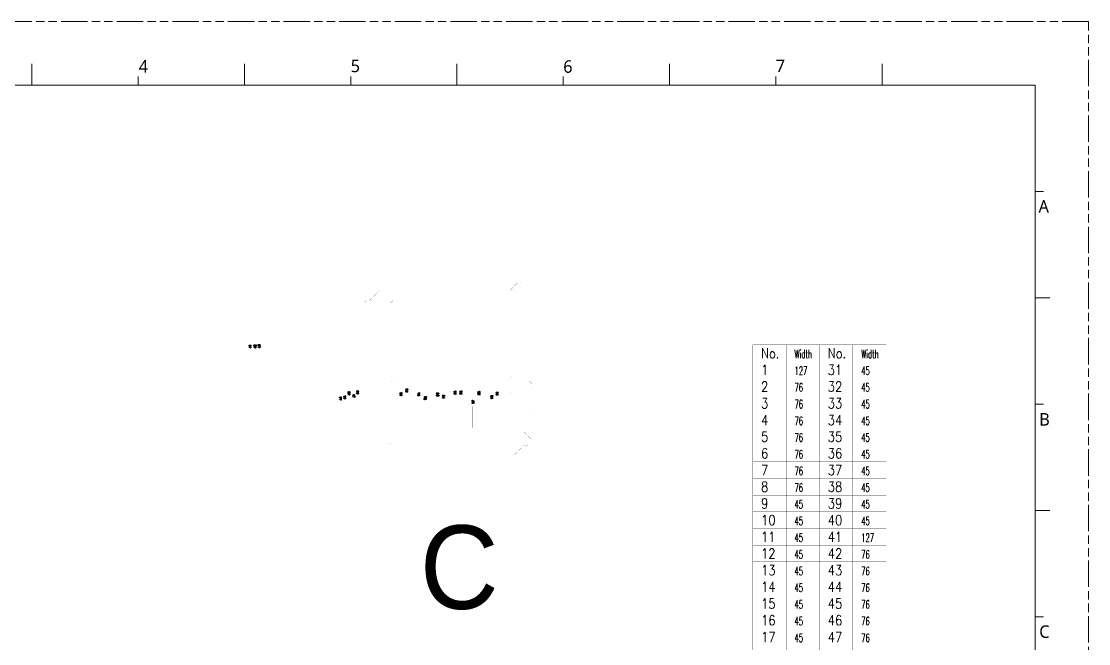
# Model space of a CAD drawing. Extents: x 726 to 3150, y -650 to 148.
# Drawn here: x 2766 to 3149.9, y -430.6 to -206.9 of the extents above; entities that cross this region are included whole.
import ezdxf

# ---------------------------------------------------------------- set-up
doc = ezdxf.new("R2010")
doc.units = 0
doc.linetypes.add('PHANTOM', pattern=[29.5, 9.5, -1.5, 3, -1.5, 3, -1.5, 9.5])
doc.layers.get('0').update_dxf_attribs({"lineweight": 5})
doc.layers.add('0PAPERF', color=2, linetype='PHANTOM', lineweight=5, plot=False)
for name, color, linetype in [('b_area', 3, 'Continuous'), ('biaozhu3', 11, 'Continuous'), ('c_area', 6, 'Continuous'), ('h_area', 1, 'Continuous'), ('鵬鼎', 5, 'Continuous')]:
    doc.layers.add(name, color=color, linetype=linetype)
doc.layers.add('DIM', color=3, linetype='Continuous', lineweight=5)
doc.layers.add('尺寸線', color=3, linetype='Continuous', lineweight=5)
doc.styles.get("Standard").update_dxf_attribs({"font": 'txt.shx'})

# ---------------------------------------------------------------- blocks, each defined once
blk = doc.blocks.new('PAD_R6')
at = {"layer": 'b_area', "const_width": 0.5}
blk.add_lwpolyline([(0.25, 0, 1), (-0.25, 0, 1)], format="xyb", close=True, dxfattribs=at)
blk = doc.blocks.new('PAD_R1')
at = {"layer": 'h_area', "const_width": 0.5}
blk.add_lwpolyline([(0.25, 0, 1), (-0.25, 0, 1)], format="xyb", close=True, dxfattribs=at)

msp = doc.modelspace()

# ---------------------------------------------------------------- linework, layer by layer
for p, q in [((2769.83, -229.87), (2769.83, -222.23)), ((2846.26, -229.87), (2846.26, -222.23)), ((2922.69, -229.87), (2922.69, -222.23)), ((2999.13, -229.87), (2999.13, -222.23)), ((3075.56, -229.87), (3075.56, -222.23)), ((3130.59, -229.87), (2540.53, -229.87)), ((2808.04, -229.87), (2808.04, -226.81)), ((2884.48, -229.87), (2884.48, -226.81)), ((2960.91, -229.87), (2960.91, -226.81)), ((3037.34, -229.87), (3037.34, -226.81)), ((3130.59, -638.02), (3130.59, -229.87)), ((3130.59, -268.09), (3133.65, -268.09)), ((3130.59, -306.3), (3135.94, -306.3)), ((3130.59, -344.52), (3133.65, -344.52)), ((3130.59, -382.74), (3135.94, -382.74)), ((3130.59, -420.95), (3133.65, -420.95))]:
    msp.add_line(p, q)
at = {"layer": '0PAPERF'}
for p, q in [((3149.86, -206.93), (2522.95, -206.93)), ((3149.86, -650.25), (3149.86, -206.93))]:
    msp.add_line(p, q, dxfattribs=at)
at = {"layer": 'biaozhu3', "const_width": 0.06}
for points in [[(3029.08, -323.24), (3029.08, -509.24)], [(3029.08, -323.24), (3077.08, -323.24)], [(3041.08, -323.24), (3041.08, -509.24)], [(3053.08, -323.24), (3053.08, -509.24)], [(3065.08, -323.24), (3065.08, -509.24)], [(3077.08, -323.24), (3077.08, -509.24)], [(3029.08, -329.24), (3077.08, -329.24)], [(3029.08, -335.24), (3077.08, -335.24)], [(3029.08, -341.24), (3077.08, -341.24)], [(3029.08, -347.24), (3077.08, -347.24)], [(3029.08, -353.24), (3077.08, -353.24)], [(3029.08, -359.24), (3077.08, -359.24)], [(3029.08, -365.24), (3077.08, -365.24)], [(3029.08, -371.24), (3077.08, -371.24)], [(3029.08, -377.24), (3077.08, -377.24)], [(3029.08, -383.24), (3077.08, -383.24)], [(3029.08, -389.24), (3077.08, -389.24)], [(3029.08, -395.24), (3077.08, -395.24)], [(3029.08, -401.24), (3077.08, -401.24)], [(3029.08, -407.24), (3077.08, -407.24)], [(3029.08, -413.24), (3077.08, -413.24)], [(3029.08, -419.24), (3077.08, -419.24)], [(3029.08, -425.24), (3077.08, -425.24)]]:
    msp.add_lwpolyline(points, dxfattribs=at)
at = {"layer": 'c_area'}
for p, q in [((2848.14, -324.07), (2848.37, -324.22)), ((2849.91, -324.08), (2850.15, -324.22)), ((2851.44, -324.02), (2851.68, -324.17)), ((2883.72, -340.98), (2883.96, -341.13)), ((2885.79, -341.29), (2885.55, -341.14)), ((2885.55, -341.14), (2885.55, -341.29)), ((2885.55, -341.29), (2885.79, -341.29)), ((2886.77, -340.66), (2887.01, -340.81)), ((2902.37, -341.26), (2902.61, -341.41)), ((2880.67, -342.1), (2880.91, -342.24)), ((2880.67, -342.8), (2880.91, -342.94)), ((2882.19, -342.48), (2882.43, -342.63)), ((2918.01, -342.27), (2917.78, -342.13)), ((2917.78, -342.13), (2917.78, -342.27)), ((2917.78, -342.27), (2918.01, -342.27))]:
    msp.add_line(p, q, dxfattribs=at)
at = {"layer": 'c_area', "const_width": 0.001}
for points in [[(2836.92, -377.56), (2836.92, -300.87), (2963.85, -300.87), (2963.85, -377.56)], [(2843.02, -377.56), (2843.02, -300.87), (2846.75, -300.87), (2846.75, -377.56)], [(2847.77, -377.56), (2847.77, -300.87), (2849.04, -300.87), (2849.04, -377.56)], [(2849.8, -377.56), (2849.8, -300.87), (2850.57, -300.87), (2850.57, -377.56)], [(2851.33, -377.56), (2851.33, -300.87), (2852.09, -300.87), (2852.09, -377.56)], [(2853.11, -377.56), (2853.11, -300.87), (2879.54, -300.87), (2879.54, -377.56)], [(2880.56, -377.56), (2880.56, -300.87), (2881.32, -300.87), (2881.32, -377.56)], [(2882.09, -377.56), (2882.09, -300.87), (2882.85, -300.87), (2882.85, -377.56)], [(2883.61, -377.56), (2883.61, -300.87), (2884.37, -300.87), (2884.37, -377.56)], [(2885.13, -377.56), (2885.13, -300.87), (2885.9, -300.87), (2885.9, -377.56)], [(2886.66, -377.56), (2886.66, -300.87), (2887.42, -300.87), (2887.42, -377.56)], [(2889.53, -302.59), (2890.59, -303.65), (2891.65, -302.59), (2890.59, -301.53)], [(2891.13, -304.19), (2892.19, -305.25), (2893.25, -304.19), (2892.19, -303.13)], [(2892.73, -302.59), (2893.79, -303.65), (2894.85, -302.59), (2893.79, -301.53)], [(2894.33, -304.19), (2895.39, -305.25), (2896.45, -304.19), (2895.39, -303.13)], [(2902.42, -377.56), (2902.42, -300.87), (2902.87, -300.87), (2902.87, -377.56)], [(2904.54, -377.56), (2904.54, -300.87), (2904.99, -300.87), (2904.99, -377.56)], [(2908.88, -377.56), (2908.88, -300.87), (2909.33, -300.87), (2909.33, -377.56)], [(2911.01, -377.56), (2911.01, -300.87), (2911.46, -300.87), (2911.46, -377.56)], [(2915.4, -377.56), (2915.4, -300.87), (2915.85, -300.87), (2915.85, -377.56)], [(2917.52, -377.56), (2917.52, -300.87), (2917.97, -300.87), (2917.97, -377.56)], [(2921.92, -377.56), (2921.92, -300.87), (2922.37, -300.87), (2922.37, -377.56)], [(2924.01, -377.56), (2924.01, -300.87), (2924.46, -300.87), (2924.46, -377.56)], [(2928.4, -377.56), (2928.41, -300.87), (2928.86, -300.87), (2928.85, -377.56)], [(2930.51, -377.56), (2930.51, -300.87), (2930.96, -300.87), (2930.96, -377.56)], [(2934.92, -377.56), (2934.92, -300.87), (2935.37, -300.87), (2935.37, -377.56)], [(2937.01, -377.56), (2937.01, -300.87), (2937.46, -300.87), (2937.46, -377.56)], [(2939.56, -304.67), (2940.14, -305.25), (2941.2, -304.19), (2940.14, -303.13), (2939.56, -303.72)], [(2943.88, -302.59), (2944.94, -303.65), (2946, -302.59), (2944.94, -301.53)], [(2945.48, -304.19), (2946.54, -305.25), (2947.6, -304.19), (2946.54, -303.13)], [(2947.08, -302.59), (2948.14, -303.65), (2949.2, -302.59), (2948.14, -301.53)], [(2948.67, -304.19), (2949.73, -305.25), (2950.32, -304.67), (2950.32, -303.71), (2949.73, -303.13)], [(2952.61, -377.56), (2952.61, -300.87), (2963.85, -300.87), (2963.85, -377.56)], [(2889.53, -305.79), (2890.59, -306.85), (2891.65, -305.79), (2890.59, -304.73)], [(2891.13, -307.39), (2891.93, -308.18), (2892.45, -308.18), (2893.25, -307.39), (2892.19, -306.33)], [(2892.73, -305.79), (2893.79, -306.85), (2894.85, -305.79), (2893.79, -304.73)], [(2894.33, -307.39), (2895.12, -308.18), (2895.65, -308.18), (2896.45, -307.39), (2895.39, -306.33)], [(2895.93, -305.79), (2896.98, -306.85), (2898.04, -305.79), (2896.99, -304.73)], [(2897.52, -307.39), (2898.32, -308.18), (2898.85, -308.18), (2899.64, -307.39), (2898.58, -306.33)], [(2899.12, -305.79), (2900.18, -306.85), (2900.33, -306.71), (2900.33, -304.87), (2900.18, -304.73)], [(2939.56, -307.86), (2940.14, -308.45), (2941.2, -307.39), (2940.14, -306.33), (2939.56, -306.91)], [(2945.48, -307.39), (2946.54, -308.45), (2947.6, -307.39), (2946.54, -306.33)], [(2947.08, -305.79), (2948.14, -306.85), (2949.2, -305.79), (2948.14, -304.73)], [(2948.68, -307.39), (2949.73, -308.45), (2950.32, -307.86), (2950.32, -306.91), (2949.73, -306.33)], [(2940.68, -308.99), (2941.74, -310.05), (2942.8, -308.99), (2941.74, -307.93)], [(2943.88, -308.99), (2944.94, -310.05), (2946, -308.99), (2944.94, -307.93)], [(2947.08, -308.99), (2948.14, -310.05), (2949.2, -308.99), (2948.14, -307.93)], [(2889.53, -334.56), (2890.59, -335.62), (2891.65, -334.56), (2890.59, -333.5)], [(2891.13, -332.96), (2892.19, -334.02), (2893.25, -332.96), (2892.37, -332.08), (2892.01, -332.08)], [(2892.73, -334.56), (2893.79, -335.62), (2894.85, -334.56), (2893.79, -333.5)], [(2894.33, -332.96), (2895.39, -334.02), (2896.45, -332.96), (2895.57, -332.08), (2895.21, -332.08)], [(2943.88, -334.56), (2944.94, -335.62), (2946, -334.56), (2944.94, -333.5)], [(2947.08, -334.56), (2948.14, -335.62), (2949.19, -334.56), (2948.14, -333.5)], [(2948.85, -333.14), (2949.73, -334.02), (2950.32, -333.44), (2950.32, -333.14)], [(2889.53, -337.76), (2890.59, -338.82), (2891.65, -337.76), (2890.59, -336.7)], [(2891.13, -336.16), (2892.19, -337.22), (2893.25, -336.16), (2892.19, -335.1)], [(2892.73, -337.76), (2893.79, -338.82), (2894.85, -337.76), (2893.79, -336.7)], [(2894.33, -336.16), (2895.39, -337.22), (2896.45, -336.16), (2895.39, -335.1)], [(2895.93, -337.76), (2896.99, -338.82), (2898.04, -337.76), (2896.98, -336.7)], [(2899.12, -337.76), (2900.18, -338.82), (2900.33, -338.67), (2900.33, -336.84), (2900.18, -336.7)], [(2943.88, -337.76), (2944.94, -338.82), (2946, -337.76), (2944.94, -336.7)], [(2945.48, -336.16), (2946.54, -337.22), (2947.6, -336.16), (2946.54, -335.1)], [(2947.08, -337.76), (2948.14, -338.82), (2949.2, -337.76), (2948.14, -336.7)], [(2948.67, -336.16), (2949.73, -337.22), (2950.32, -336.64), (2950.32, -335.68), (2949.73, -335.1)], [(2889.53, -340.95), (2890.59, -342.01), (2891.65, -340.96), (2890.59, -339.9)], [(2891.13, -339.36), (2892.19, -340.42), (2893.25, -339.36), (2892.19, -338.3)], [(2891.13, -342.55), (2892.19, -343.61), (2893.25, -342.56), (2892.19, -341.49)], [(2892.73, -340.96), (2893.79, -342.02), (2894.85, -340.96), (2893.79, -339.9)], [(2894.33, -339.36), (2895.39, -340.42), (2896.45, -339.36), (2895.39, -338.3)], [(2894.33, -342.56), (2895.39, -343.61), (2896.45, -342.55), (2895.39, -341.49)], [(2939.56, -339.83), (2940.14, -340.42), (2941.2, -339.36), (2940.14, -338.3), (2939.56, -338.88)], [(2939.56, -343.03), (2940.14, -343.61), (2941.2, -342.55), (2940.14, -341.49), (2939.56, -342.08)], [(2940.68, -340.96), (2941.74, -342.01), (2942.8, -340.95), (2941.74, -339.9)], [(2942.28, -339.36), (2943.34, -340.42), (2944.4, -339.36), (2943.34, -338.3)], [(2942.28, -342.55), (2943.34, -343.61), (2944.4, -342.55), (2943.34, -341.49)], [(2943.88, -340.95), (2944.94, -342.01), (2946, -340.96), (2944.94, -339.9)], [(2945.48, -339.36), (2946.54, -340.42), (2947.6, -339.36), (2946.54, -338.3)], [(2945.48, -342.55), (2946.54, -343.61), (2947.6, -342.56), (2946.54, -341.49)], [(2947.08, -340.96), (2948.14, -342.02), (2949.2, -340.96), (2948.14, -339.9)], [(2948.67, -339.36), (2949.73, -340.42), (2950.32, -339.83), (2950.32, -338.88), (2949.73, -338.3)], [(2948.67, -342.56), (2949.73, -343.61), (2950.32, -343.03), (2950.32, -342.08), (2949.73, -341.49)], [(2889.53, -344.15), (2890.59, -345.21), (2891.65, -344.15), (2890.59, -343.09)], [(2891.13, -345.75), (2892.19, -346.81), (2893.25, -345.75), (2892.19, -344.69)], [(2892.73, -344.15), (2893.79, -345.21), (2894.85, -344.15), (2893.79, -343.09)], [(2894.33, -345.75), (2895.39, -346.81), (2896.45, -345.75), (2895.39, -344.69)], [(2895.92, -344.15), (2896.98, -345.21), (2898.04, -344.15), (2896.98, -343.09)], [(2897.52, -345.75), (2898.58, -346.81), (2899.64, -345.75), (2898.58, -344.69)], [(2899.12, -344.15), (2900.18, -345.21), (2900.33, -345.07), (2900.33, -343.24), (2900.18, -343.09)], [(2943.88, -344.15), (2944.94, -345.21), (2946, -344.15), (2944.94, -343.09)], [(2945.48, -345.75), (2946.54, -346.81), (2947.6, -345.75), (2946.54, -344.69)], [(2947.08, -344.15), (2948.14, -345.21), (2949.19, -344.15), (2948.14, -343.09)], [(2948.67, -345.75), (2949.73, -346.81), (2950.32, -346.23), (2950.32, -345.28), (2949.73, -344.69)], [(2889.53, -347.35), (2890.59, -348.41), (2891.65, -347.35), (2890.59, -346.29)], [(2891.13, -348.95), (2892.19, -350.01), (2893.25, -348.95), (2892.19, -347.89)], [(2892.73, -347.35), (2893.79, -348.41), (2894.85, -347.35), (2893.79, -346.29)], [(2894.33, -348.95), (2895.39, -350.01), (2896.45, -348.95), (2895.39, -347.89)], [(2895.93, -347.35), (2896.99, -348.41), (2898.04, -347.35), (2896.98, -346.29)], [(2899.12, -347.35), (2900.18, -348.41), (2900.33, -348.26), (2900.33, -346.43), (2900.18, -346.29)], [(2939.56, -349.42), (2940.14, -350.01), (2941.2, -348.95), (2940.14, -347.89), (2939.56, -348.47)], [(2942.28, -348.95), (2943.34, -350.01), (2944.4, -348.95), (2943.34, -347.89)], [(2943.88, -347.35), (2944.94, -348.41), (2946, -347.35), (2944.94, -346.29)], [(2945.48, -348.95), (2946.54, -350.01), (2947.6, -348.95), (2946.54, -347.89)], [(2947.08, -347.35), (2948.14, -348.41), (2949.2, -347.35), (2948.14, -346.29)], [(2948.67, -348.95), (2949.73, -350.01), (2950.32, -349.43), (2950.32, -348.47), (2949.73, -347.89)], [(2889.53, -350.55), (2890.59, -351.61), (2891.65, -350.55), (2890.59, -349.49)], [(2889.53, -353.74), (2890.59, -354.8), (2891.65, -353.74), (2890.59, -352.68)], [(2891.13, -352.14), (2892.19, -353.2), (2893.25, -352.15), (2892.19, -351.09)], [(2892.73, -350.55), (2893.79, -351.61), (2894.85, -350.55), (2893.79, -349.49)], [(2892.73, -353.74), (2893.79, -354.8), (2894.85, -353.74), (2893.79, -352.68)], [(2894.33, -352.15), (2895.39, -353.2), (2896.45, -352.14), (2895.39, -351.09)], [(2895.92, -353.74), (2896.98, -354.8), (2898.04, -353.74), (2896.98, -352.68)], [(2899.12, -353.74), (2900.18, -354.8), (2900.33, -354.66), (2900.33, -352.83), (2900.18, -352.68)], [(2939.56, -352.62), (2940.14, -353.2), (2941.2, -352.14), (2940.14, -351.09), (2939.56, -351.67)], [(2940.68, -350.55), (2941.74, -351.61), (2942.8, -350.55), (2941.74, -349.49)], [(2940.68, -353.74), (2941.74, -354.8), (2942.8, -353.74), (2941.74, -352.68)], [(2942.28, -352.14), (2943.34, -353.2), (2944.4, -352.14), (2943.34, -351.08)], [(2943.88, -350.55), (2944.94, -351.61), (2946, -350.55), (2944.94, -349.49)], [(2943.88, -353.74), (2944.94, -354.8), (2946, -353.74), (2944.94, -352.68)], [(2945.48, -352.14), (2946.54, -353.2), (2947.6, -352.14), (2946.54, -351.08)], [(2947.08, -350.55), (2948.14, -351.61), (2949.2, -350.55), (2948.14, -349.49)], [(2947.08, -353.74), (2948.14, -354.8), (2949.2, -353.74), (2948.14, -352.68)], [(2948.68, -352.14), (2949.73, -353.2), (2950.32, -352.62), (2950.32, -351.67), (2949.73, -351.09)], [(2889.53, -356.94), (2890.59, -358), (2891.65, -356.94), (2890.59, -355.88)], [(2891.13, -355.34), (2892.19, -356.4), (2893.25, -355.34), (2892.19, -354.28)], [(2892.73, -356.94), (2893.79, -358), (2894.85, -356.94), (2893.79, -355.88)], [(2894.33, -355.34), (2895.39, -356.4), (2896.45, -355.34), (2895.39, -354.28)], [(2939.56, -355.82), (2940.14, -356.4), (2941.2, -355.34), (2940.14, -354.28), (2939.56, -354.87)], [(2942.28, -355.34), (2943.34, -356.4), (2944.4, -355.34), (2943.34, -354.28)], [(2943.88, -356.94), (2944.94, -358), (2946, -356.94), (2944.94, -355.88)], [(2945.48, -355.34), (2946.54, -356.4), (2947.6, -355.34), (2946.54, -354.28)], [(2947.08, -356.94), (2948.14, -358), (2949.2, -356.94), (2948.14, -355.88)], [(2948.67, -355.34), (2949.73, -356.4), (2950.32, -355.82), (2950.32, -354.86), (2949.73, -354.28)], [(2889.53, -360.14), (2890.59, -361.2), (2891.65, -360.14), (2890.59, -359.08)], [(2891.13, -358.54), (2892.19, -359.6), (2893.25, -358.54), (2892.19, -357.48)], [(2892.73, -360.14), (2893.79, -361.2), (2894.85, -360.14), (2893.79, -359.08)], [(2894.33, -358.54), (2895.39, -359.6), (2896.45, -358.54), (2895.39, -357.48)], [(2895.93, -360.14), (2896.98, -361.2), (2898.04, -360.14), (2896.99, -359.08)], [(2899.12, -360.14), (2900.18, -361.2), (2900.33, -361.05), (2900.33, -359.22), (2900.18, -359.08)], [(2939.56, -362.21), (2940.14, -362.79), (2941.2, -361.74), (2940.14, -360.68), (2939.56, -361.26)], [(2942.28, -361.74), (2943.34, -362.8), (2944.4, -361.74), (2943.34, -360.68)], [(2943.88, -360.14), (2944.94, -361.2), (2946, -360.14), (2944.94, -359.08)], [(2945.48, -358.54), (2946.54, -359.6), (2947.6, -358.54), (2946.54, -357.48)], [(2945.48, -361.74), (2946.54, -362.8), (2947.6, -361.74), (2946.54, -360.68)], [(2947.08, -360.14), (2948.14, -361.2), (2949.2, -360.14), (2948.14, -359.08)], [(2948.67, -358.54), (2949.73, -359.6), (2950.32, -359.02), (2950.32, -358.06), (2949.73, -357.48)], [(2948.68, -361.74), (2949.73, -362.79), (2950.32, -362.21), (2950.32, -361.26), (2949.73, -360.68)]]:
    msp.add_lwpolyline(points, close=True, dxfattribs=at)
for points in [[(2888.44, -377.56), (2888.44, -300.87), (2889.45, -300.87), (2889.45, -301.59)], [(2899.52, -300.87), (2901.34, -300.87), (2901.34, -377.56), (2888.44, -377.56)], [(2889.45, -301.59), (2890.05, -300.99), (2889.93, -300.87)], [(2889.93, -300.87), (2891.26, -300.87)], [(2891.26, -300.87), (2891.13, -300.99), (2892.19, -302.05), (2893.25, -300.99), (2893.12, -300.87)], [(2893.12, -300.87), (2894.45, -300.87)], [(2894.45, -300.87), (2894.33, -300.99), (2895.39, -302.05), (2896.45, -300.99), (2896.32, -300.87)], [(2896.32, -300.87), (2897.65, -300.87)], [(2948.8, -300.87), (2948.67, -300.99), (2949.73, -302.05), (2950.32, -301.47), (2950.32, -300.87), (2951.33, -300.87), (2951.33, -377.56), (2938.54, -377.56)], [(2939.97, -300.87), (2943.51, -300.87)], [(2944.27, -300.87), (2945.6, -300.87)], [(2945.6, -300.87), (2945.48, -300.99), (2946.54, -302.05), (2947.6, -300.99), (2947.47, -300.87)], [(2947.47, -300.87), (2948.8, -300.87)], [(2889.45, -303.59), (2889.45, -304.79)], [(2889.45, -304.79), (2890.05, -304.19), (2889.45, -303.59)], [(2889.45, -306.79), (2889.45, -307.99)], [(2889.45, -307.99), (2890.05, -307.39), (2889.45, -306.79)], [(2940.67, -310.05), (2940.14, -309.52), (2939.61, -310.05)], [(2939.61, -310.05), (2940.67, -310.05)], [(2943.87, -310.05), (2943.34, -309.53), (2942.81, -310.05)], [(2942.81, -310.05), (2943.87, -310.05)], [(2947.07, -310.05), (2946.54, -309.53), (2946.01, -310.05)], [(2946.01, -310.05), (2947.07, -310.05)], [(2950.26, -310.05), (2949.73, -309.52), (2949.21, -310.05)], [(2949.21, -310.05), (2950.26, -310.05)], [(2889.45, -333.56), (2890.05, -332.96), (2889.45, -332.36)], [(2889.45, -332.36), (2889.45, -333.56)], [(2939.56, -333.44), (2940.14, -334.02), (2941.02, -333.14)], [(2941.02, -333.14), (2939.56, -333.14), (2939.56, -333.44)], [(2942.46, -333.14), (2943.34, -334.02), (2944.22, -333.14)], [(2944.22, -333.14), (2942.46, -333.14)], [(2945.66, -333.14), (2946.54, -334.02), (2947.42, -333.14)], [(2947.42, -333.14), (2945.66, -333.14)], [(2889.45, -335.56), (2889.45, -336.76)], [(2889.45, -336.76), (2890.05, -336.16), (2889.45, -335.56)], [(2889.45, -338.76), (2889.45, -339.95)], [(2889.45, -339.95), (2890.05, -339.36), (2889.45, -338.76)], [(2889.45, -341.96), (2889.45, -343.15)], [(2889.45, -343.15), (2890.05, -342.55), (2889.45, -341.96)], [(2889.45, -345.15), (2889.45, -346.35)], [(2889.45, -346.35), (2890.05, -345.75), (2889.45, -345.15)], [(2889.45, -348.35), (2889.45, -349.54)], [(2889.45, -349.54), (2890.05, -348.95), (2889.45, -348.35)], [(2889.45, -351.55), (2889.45, -352.74)], [(2889.45, -352.74), (2890.05, -352.14), (2889.45, -351.55)], [(2889.45, -354.74), (2889.45, -355.94)], [(2889.45, -355.94), (2890.05, -355.34), (2889.45, -354.74)], [(2889.45, -357.94), (2889.45, -359.14)], [(2889.45, -359.14), (2890.05, -358.54), (2889.45, -357.94)], [(2892.73, -361.21), (2892.19, -360.68), (2891.65, -361.21)], [(2895.92, -361.21), (2895.39, -360.68), (2894.85, -361.21)], [(2899.12, -361.21), (2898.58, -360.68), (2898.05, -361.21)], [(2891.65, -361.21), (2892.73, -361.21)], [(2894.85, -361.21), (2895.92, -361.21)], [(2898.05, -361.21), (2899.12, -361.21)], [(2942.33, -362.86), (2941.74, -362.27), (2941.15, -362.86)], [(2941.15, -362.86), (2942.33, -362.86)], [(2945.53, -362.86), (2944.94, -362.27), (2944.35, -362.86)], [(2944.35, -362.86), (2945.53, -362.86)], [(2948.73, -362.86), (2948.14, -362.27), (2947.55, -362.86)], [(2947.55, -362.86), (2948.73, -362.86)]]:
    msp.add_lwpolyline(points, dxfattribs=at)
for points in [[(2895.93, -302.59), (2896.99, -303.65), (2897.01, -303.62, -0.145704), (2896.72, -302.65, -0.158057), (2897.06, -301.61), (2896.99, -301.53)], [(2900.01, -301.71, -0.140958), (2900.28, -302.65, -0.128484), (2900.05, -303.52), (2900.18, -303.65), (2900.33, -303.51), (2900.33, -301.68), (2900.18, -301.53)], [(2940.68, -302.59), (2941.74, -303.65), (2942.8, -302.59), (2942.71, -302.5, -0.145711), (2941.74, -302.79, -0.145176), (2940.77, -302.5)], [(2942.28, -304.19), (2942.35, -304.26, -0.141216), (2943.3, -303.99, -0.149654), (2944.3, -304.29), (2944.4, -304.19), (2943.34, -303.13)], [(2897.52, -304.19), (2898.58, -305.25), (2899.64, -304.19), (2899.54, -304.09, -0.158056), (2898.5, -304.43, -0.140958), (2897.56, -304.16)], [(2940.68, -305.79), (2941.74, -306.85), (2941.83, -306.76, -0.149653), (2941.52, -305.77, -0.145445), (2941.81, -304.8), (2941.74, -304.73)], [(2944.8, -306.71), (2944.94, -306.85), (2946, -305.79), (2944.94, -304.73), (2944.82, -304.85, -0.136989), (2945.08, -305.77, -0.141221)], [(2942.28, -307.39), (2943.34, -308.45), (2944.4, -307.39), (2944.27, -307.26, -0.145443), (2943.3, -307.55, -0.13699), (2942.38, -307.29)], [(2895.92, -334.56), (2896.98, -335.62), (2897.04, -335.57, -0.148865), (2896.74, -334.57, -0.151499), (2897.05, -333.57), (2896.98, -333.5)], [(2897.52, -332.96), (2897.61, -333.05, -0.135132), (2898.52, -332.8, -0.148866), (2899.51, -333.1), (2899.64, -332.96), (2898.76, -332.08), (2898.4, -332.08)], [(2900.03, -333.65, -0.137781), (2900.29, -334.57, -0.135131), (2900.04, -335.48), (2900.18, -335.62), (2900.33, -335.48), (2900.33, -333.65), (2900.18, -333.5)], [(2940.68, -334.56), (2940.78, -334.66, -0.144125), (2941.74, -334.38, -0.143863), (2942.7, -334.66), (2942.8, -334.56), (2941.74, -333.5)], [(2897.52, -336.16), (2898.58, -337.22), (2899.64, -336.16), (2899.52, -336.04, -0.151497), (2898.52, -336.35, -0.137782), (2897.59, -336.09)], [(2939.56, -336.63), (2940.14, -337.22), (2940.25, -337.12, -0.143861), (2939.96, -336.15, -0.142541), (2940.24, -335.2), (2940.14, -335.1), (2939.56, -335.68)], [(2940.68, -337.76), (2941.74, -338.82), (2942.8, -337.76), (2942.7, -337.65, -0.142544), (2941.74, -337.93, -0.142804), (2940.79, -337.65)], [(2943.24, -337.12), (2943.34, -337.22), (2944.4, -336.16), (2943.34, -335.1), (2943.24, -335.2, -0.142803), (2943.52, -336.15, -0.144121)], [(2895.93, -340.96), (2896.98, -342.01), (2897.03, -341.97, -0.149653), (2896.72, -340.98, -0.154381), (2897.04, -339.96), (2896.99, -339.9)], [(2897.52, -339.36), (2897.61, -339.44, -0.132214), (2898.5, -339.2, -0.149654), (2899.49, -339.5), (2899.64, -339.36), (2898.58, -338.3)], [(2900.02, -340.06, -0.136986), (2900.28, -340.98, -0.132212), (2900.04, -341.87), (2900.18, -342.01), (2900.33, -341.87), (2900.33, -340.04), (2900.18, -339.9)], [(2897.52, -342.55), (2898.58, -343.61), (2899.64, -342.55), (2899.52, -342.43, -0.154383), (2898.5, -342.76, -0.13699), (2897.58, -342.5)], [(2939.56, -346.23), (2940.14, -346.81), (2940.21, -346.74, -0.134868), (2939.96, -345.83, -0.152288), (2940.28, -344.82), (2940.14, -344.69), (2939.56, -345.28)], [(2940.68, -344.15), (2940.83, -344.3, -0.134332), (2941.74, -344.06, -0.134864), (2942.65, -344.31), (2942.8, -344.15), (2941.74, -343.09)], [(2943.21, -344.83, -0.151755), (2943.52, -345.83, -0.134333), (2943.27, -346.74), (2943.34, -346.81), (2944.4, -345.75), (2943.34, -344.69)], [(2897.52, -348.95), (2897.58, -349.01, -0.140696), (2898.53, -348.74, -0.152285), (2899.54, -349.05), (2899.64, -348.95), (2898.58, -347.89)], [(2940.68, -347.35), (2941.74, -348.41), (2942.8, -347.35), (2942.75, -347.3, -0.152287), (2941.74, -347.61, -0.151757), (2940.73, -347.3)], [(2895.93, -350.55), (2896.98, -351.61), (2897.06, -351.53, -0.152284), (2896.75, -350.52, -0.145965), (2897.04, -349.54), (2896.99, -349.49)], [(2897.52, -352.14), (2898.58, -353.2), (2899.64, -352.14), (2899.5, -352, -0.14597), (2898.53, -352.29, -0.134336), (2897.62, -352.05)], [(2900.03, -351.46), (2900.18, -351.61), (2900.33, -351.46), (2900.33, -349.63), (2900.18, -349.49), (2900.06, -349.61, -0.134336), (2900.31, -350.52, -0.140692)], [(2895.93, -356.94), (2896.99, -358), (2897.03, -357.95, -0.150966), (2896.72, -356.95, -0.153071), (2897.04, -355.94), (2896.98, -355.88)], [(2897.52, -355.34), (2897.6, -355.42, -0.133539), (2898.5, -355.17, -0.150968), (2899.5, -355.48), (2899.64, -355.34), (2898.58, -354.28)], [(2900.02, -356.04, -0.135664), (2900.28, -356.95, -0.133537), (2900.03, -357.85), (2900.18, -358), (2900.33, -357.86), (2900.33, -356.02), (2900.18, -355.88)], [(2940.68, -356.94), (2940.81, -357.07, -0.14597), (2941.78, -356.78, -0.137517), (2942.71, -357.04), (2942.8, -356.94), (2941.74, -355.88)], [(2897.52, -358.54), (2898.58, -359.6), (2899.64, -358.54), (2899.51, -358.41, -0.153072), (2898.5, -358.73, -0.135664), (2897.59, -358.48)], [(2939.56, -359.01), (2940.14, -359.6), (2940.26, -359.48, -0.137518), (2940.01, -358.55, -0.140692), (2940.28, -357.61), (2940.14, -357.48), (2939.56, -358.06)], [(2940.68, -360.14), (2941.74, -361.2), (2942.8, -360.14), (2942.73, -360.06, -0.140692), (2941.78, -360.33, -0.149129), (2940.79, -360.03)], [(2943.26, -357.56, -0.149129), (2943.56, -358.55, -0.145969), (2943.27, -359.53), (2943.34, -359.6), (2944.4, -358.54), (2943.34, -357.48)]]:
    msp.add_lwpolyline(points, format="xyb", close=True, dxfattribs=at)
for points in [[(2897.65, -300.87), (2897.52, -300.99), (2897.63, -301.1, -0.279416), (2899.47, -301.16), (2899.64, -300.99), (2899.52, -300.87)], [(2938.54, -377.56), (2938.54, -300.87), (2939.56, -300.87), (2939.56, -301.47), (2940.14, -302.05), (2940.24, -301.96, -0.162312), (2939.97, -300.87)], [(2943.51, -300.87, -0.161768), (2943.25, -301.96), (2943.34, -302.05), (2944.4, -300.99), (2944.27, -300.87)]]:
    msp.add_lwpolyline(points, format="xyb", dxfattribs=at)
at = {"layer": 'c_area'}
for points in [[(2847.93, -323.42, -0.700289), (2847.96, -323.33), (2848.66, -323.33, -1), (2848.66, -323.43), (2848.09, -323.43)], [(2848.13, -323.5, -1.522153), (2848.02, -323.5), (2847.93, -323.42)], [(2848.09, -323.43, -0.067269), (2848.1, -323.44), (2848.13, -323.5)], [(2849.69, -323.47, -0.688635), (2850.03, -323.23), (2850.13, -323.29), (2850.39, -323.51)], [(2849.9, -323.64, -0.327897), (2849.69, -323.5, -0.133537), (2849.69, -323.47)], [(2849.79, -323.37, 0.570936), (2849.9, -323.54, -1), (2849.9, -323.64)], [(2850.39, -323.51), (2850.39, -323.21, -1), (2850.49, -323.21), (2850.49, -323.61, -0.64983), (2850.4, -323.65), (2850.07, -323.37, 0.341953), (2849.79, -323.37)], [(2851.21, -323.5), (2851.21, -323.18, -0.595487), (2851.29, -323.14), (2851.48, -323.26, -1.20818), (2851.91, -323.57)], [(2851.31, -323.27), (2851.31, -323.5, -1), (2851.21, -323.5)], [(2851.84, -323.23, 0.372798), (2851.58, -323.28), (2851.58, -323.35, -0.595487), (2851.5, -323.4), (2851.31, -323.27)], [(2851.91, -323.57), (2851.85, -323.6, -1), (2851.81, -323.51, 0.637658), (2851.84, -323.23)], [(2881.97, -341.96), (2881.97, -341.68, -1), (2882.07, -341.68), (2882.07, -341.92), (2882.22, -341.93, -0.52381), (2882.44, -341.57)], [(2884.29, -340.32, -0.421647), (2883.53, -340.42), (2883.49, -340.34, -0.094518), (2883.49, -340.32)], [(2883.62, -340.1, -1.487413), (2883.61, -340.21, 0.77518), (2883.8, -340.43)], [(2886.88, -340.14, -0.647868), (2886.54, -340.07, -0.094518), (2886.54, -340.05)], [(2886.81, -339.93, 0.61006), (2886.64, -339.95), (2886.64, -340.04)], [(2902.15, -340.63, -0.379357), (2902.61, -340.38, -0.577025), (2902.91, -340.76, -0.205398), (2902.88, -340.79), (2902.82, -340.81)], [(2902.64, -340.48, -0.597434), (2902.44, -340.85, -0.358921), (2902.15, -340.64, -0.094518), (2902.15, -340.63)], [(2902.82, -340.81, -1.4871), (2902.82, -340.7, 0.775542), (2902.64, -340.48)], [(2904.27, -339.29, -0.379123), (2904.72, -339.01, -0.482408), (2905.06, -339.31)], [(2905.06, -339.31, -0.402568), (2904.3, -339.39), (2904.27, -339.3, -0.053711), (2904.27, -339.29)], [(2904.27, -340.1), (2904.27, -339.82, -1), (2904.37, -339.82), (2904.37, -340.06), (2904.52, -340.07, -0.52381), (2904.73, -339.71)], [(2904.89, -339.84, 0.819035), (2904.65, -340.09, -0.735142), (2904.61, -340.18), (2904.31, -340.15, -0.38852), (2904.27, -340.1)], [(2904.9, -340.21, -1), (2904.86, -340.12, 0.637658), (2904.89, -339.84)], [(2908.63, -340.61, -0.700289), (2908.66, -340.53), (2909.36, -340.53, -1), (2909.36, -340.63), (2908.79, -340.63)], [(2908.61, -341.45), (2908.61, -341.16, -1), (2908.71, -341.16), (2908.71, -341.4), (2908.86, -341.42, -0.52381), (2909.08, -341.06)], [(2909.23, -341.18, 0.819035), (2908.99, -341.44, -0.735142), (2908.95, -341.53), (2908.65, -341.5, -0.38852), (2908.61, -341.45)], [(2908.84, -340.69, -1.522153), (2908.72, -340.69), (2908.63, -340.61)], [(2908.79, -340.63, -0.067269), (2908.8, -340.64), (2908.84, -340.69)], [(2909.25, -341.55, -1), (2909.21, -341.46, 0.637658), (2909.23, -341.18)], [(2915.5, -340.87, 0.819206), (2915.74, -340.61, -0.735142), (2915.78, -340.52), (2916.08, -340.55, -0.38852), (2916.12, -340.6), (2916.12, -340.88, -1), (2916.02, -340.88), (2916.02, -340.64), (2915.87, -340.63, -0.644337), (2915.56, -340.99), (2915.46, -340.96, -0.111867), (2915.44, -340.95), (2915.38, -340.89, -0.126561), (2915.36, -340.87), (2915.33, -340.79, -0.094518), (2915.32, -340.77)], [(2916.02, -341.52), (2916.02, -341.3, -1), (2916.12, -341.3), (2916.12, -341.61, -0.595487), (2916.05, -341.65), (2915.86, -341.53, -0.694214), (2915.33, -341.49, -0.094518), (2915.32, -341.47)], [(2915.49, -340.49, -1), (2915.53, -340.59, 0.637658), (2915.5, -340.87)], [(2915.49, -341.19, -1), (2915.53, -341.29, 0.637658), (2915.5, -341.57)], [(2915.5, -341.57, 0.372798), (2915.76, -341.51), (2915.76, -341.44, -0.595487), (2915.83, -341.4), (2916.02, -341.52)], [(2917.62, -341.66, 0.819206), (2917.86, -341.4, -0.735142), (2917.9, -341.32), (2918.2, -341.34, -0.38852), (2918.24, -341.39), (2918.24, -341.68, -1), (2918.14, -341.68), (2918.14, -341.44), (2917.99, -341.43, -0.644337), (2917.68, -341.79), (2917.58, -341.76, -0.111867), (2917.56, -341.75), (2917.49, -341.69, -0.126561), (2917.48, -341.67), (2917.45, -341.58, -0.094518), (2917.44, -341.57)], [(2917.61, -341.29, -1), (2917.65, -341.38, 0.637658), (2917.62, -341.66)], [(2921.65, -340.22), (2921.65, -339.93, -1), (2921.75, -339.93), (2921.75, -340.17), (2921.9, -340.18, -0.52381), (2922.12, -339.82)], [(2922.27, -339.95, 0.819035), (2922.03, -340.21, -0.735142), (2921.99, -340.29), (2921.69, -340.27, -0.38852), (2921.65, -340.22)], [(2921.65, -340.92), (2921.65, -340.63, -1), (2921.75, -340.63), (2921.75, -340.87), (2921.9, -340.88, -0.52381), (2922.12, -340.52)], [(2922.27, -340.65, 0.819035), (2922.03, -340.91, -0.735142), (2921.99, -340.99), (2921.69, -340.97, -0.38852), (2921.65, -340.92)], [(2922.28, -340.32, -1), (2922.24, -340.23, 0.637658), (2922.27, -339.95)], [(2922.28, -341.02, -1), (2922.24, -340.93, 0.637658), (2922.27, -340.65)], [(2924.54, -340.08, -0.421647), (2923.78, -340.18), (2923.74, -340.09, -0.094518), (2923.74, -340.08)], [(2923.74, -340.92), (2923.74, -340.63, -1), (2923.84, -340.63), (2923.84, -340.87), (2923.99, -340.89, -0.52381), (2924.21, -340.53)], [(2924.37, -340.65, 0.819035), (2924.12, -340.91, -0.735142), (2924.08, -341), (2923.78, -340.97, -0.38852), (2923.74, -340.92)], [(2923.87, -339.86, -1.487413), (2923.86, -339.97, 0.77518), (2924.05, -340.19)], [(2924.38, -341.02, -1), (2924.34, -340.93, 0.637658), (2924.37, -340.65)], [(2930.58, -340.37, -0.647868), (2930.24, -340.3, -0.094518), (2930.24, -340.28)], [(2930.24, -341.07), (2930.24, -340.78, -1), (2930.34, -340.78), (2930.34, -341.02), (2930.49, -341.04, -0.52381), (2930.71, -340.68)], [(2930.86, -340.8, 0.819035), (2930.62, -341.06, -0.735142), (2930.58, -341.15), (2930.28, -341.12, -0.38852), (2930.24, -341.07)], [(2930.51, -340.16, 0.61006), (2930.34, -340.18), (2930.34, -340.27)], [(2930.87, -341.17, -1), (2930.83, -341.08, 0.637658), (2930.86, -340.8)], [(2935.02, -341.77, 0.819206), (2935.26, -341.51, -0.735142), (2935.3, -341.42), (2935.6, -341.45, -0.38852), (2935.64, -341.5), (2935.64, -341.79, -1), (2935.54, -341.79), (2935.54, -341.55), (2935.39, -341.53, -0.644337), (2935.08, -341.89), (2934.98, -341.86, -0.111867), (2934.96, -341.85), (2934.89, -341.8, -0.126561), (2934.88, -341.78), (2934.85, -341.69, -0.094518), (2934.84, -341.67)], [(2935.01, -341.4, -1), (2935.05, -341.49, 0.637658), (2935.02, -341.77)], [(2936.74, -340.44, -0.379123), (2937.19, -340.17, -0.482408), (2937.53, -340.46)], [(2937.53, -340.46, -0.402568), (2936.77, -340.55), (2936.74, -340.45, -0.053711), (2936.74, -340.44)], [(2937.54, -341.12, -0.421647), (2936.77, -341.22), (2936.74, -341.13, -0.094518), (2936.74, -341.12)], [(2936.87, -340.9, -1.487413), (2936.86, -341.01, 0.77518), (2937.05, -341.23)], [(2882.59, -341.69, 0.819035), (2882.35, -341.95, -0.735142), (2882.31, -342.04), (2882.01, -342.01, -0.38852), (2881.97, -341.96)], [(2882.6, -342.07, -1), (2882.56, -341.97, 0.637658), (2882.59, -341.69)], [(2885.25, -341.91, -1), (2885.28, -341.82), (2885.91, -342.08)], [(2885.91, -342.08), (2885.91, -341.75, -1), (2886.01, -341.75), (2886.01, -342.15, -0.539005), (2885.95, -342.2), (2885.25, -341.91)], [(2911.11, -342.13, 0.819206), (2911.36, -341.87, -0.735142), (2911.39, -341.78), (2911.69, -341.81, -0.38852), (2911.74, -341.86), (2911.74, -342.14, -1), (2911.64, -342.14), (2911.64, -341.9), (2911.49, -341.89, -0.644337), (2911.18, -342.25), (2911.08, -342.22, -0.111867), (2911.06, -342.21), (2910.99, -342.15, -0.126561), (2910.98, -342.13), (2910.94, -342.05, -0.094518), (2910.94, -342.03)], [(2910.94, -342.9), (2910.94, -342.5, -0.64983), (2911.02, -342.46), (2911.35, -342.75, 0.341953), (2911.64, -342.74)], [(2911.04, -342.61), (2911.04, -342.9, -1), (2910.94, -342.9)], [(2911.1, -341.75, -1), (2911.14, -341.85, 0.637658), (2911.11, -342.13)], [(2911.73, -342.78, -0.421664), (2911.29, -342.82), (2911.04, -342.61)], [(2911.64, -342.74, 0.570936), (2911.52, -342.58, -1), (2911.52, -342.48)], [(2928.13, -343.59), (2928.13, -343.19, -0.539005), (2928.2, -343.15), (2928.9, -343.43, -1), (2928.86, -343.53), (2928.23, -343.27)], [(2928.23, -343.27), (2928.23, -343.59, -1), (2928.13, -343.59)], [(2928.13, -344.24), (2928.13, -343.95, -1), (2928.23, -343.95), (2928.23, -344.19), (2928.38, -344.21, -0.522941), (2928.6, -343.85)], [(2928.76, -343.97, 0.819314), (2928.51, -344.23, -0.735142), (2928.48, -344.32), (2928.18, -344.29, -0.388667), (2928.13, -344.24)], [(2928.77, -344.34, -1), (2928.73, -344.25, 0.637905), (2928.76, -343.97)], [(2935.64, -342.34, -0.420575), (2934.88, -342.45), (2934.85, -342.36, -0.094518), (2934.84, -342.34)], [(2934.97, -342.13, -1.4871), (2934.97, -342.24, 0.775542), (2935.15, -342.46)]]:
    msp.add_lwpolyline(points, format="xyb", dxfattribs=at)
for points in [[(2847.93, -324.07, -0.760999), (2847.96, -323.97), (2848.37, -323.97), (2848.37, -323.88, -1), (2848.47, -323.88), (2848.47, -323.97), (2848.66, -323.97, -1), (2848.66, -324.07), (2848.47, -324.07), (2848.47, -324.31, -0.589126), (2848.4, -324.35)], [(2849.71, -324.07, -0.760999), (2849.74, -323.98), (2850.15, -323.98), (2850.15, -323.89, -1), (2850.25, -323.89), (2850.25, -323.98), (2850.44, -323.98, -1), (2850.44, -324.08), (2850.25, -324.08), (2850.25, -324.31, -0.589126), (2850.18, -324.36)], [(2851.23, -324.01, -0.760999), (2851.26, -323.92), (2851.68, -323.92), (2851.68, -323.83, -1), (2851.78, -323.83), (2851.78, -323.92), (2851.96, -323.92, -1), (2851.96, -324.02), (2851.78, -324.02), (2851.78, -324.25, -0.589126), (2851.7, -324.3)], [(2883.51, -340.98, -0.760999), (2883.54, -340.88), (2883.96, -340.88), (2883.96, -340.79, -1), (2884.06, -340.79), (2884.06, -340.88), (2884.24, -340.88, -1), (2884.24, -340.98), (2884.06, -340.98), (2884.06, -341.22, -0.589126), (2883.98, -341.26)], [(2885.26, -341.39, -1), (2885.26, -341.29), (2885.45, -341.29), (2885.45, -341.05, -0.589126), (2885.52, -341.01), (2885.99, -341.3, -0.760999), (2885.96, -341.39), (2885.55, -341.39), (2885.55, -341.48, -1), (2885.45, -341.48), (2885.45, -341.39)], [(2886.56, -340.65, -0.760999), (2886.59, -340.56), (2887.01, -340.56), (2887.01, -340.47, -1), (2887.11, -340.47), (2887.11, -340.56), (2887.29, -340.56, -1), (2887.29, -340.66), (2887.11, -340.66), (2887.11, -340.9, -0.589126), (2887.03, -340.94)], [(2902.17, -341.25, -0.760999), (2902.2, -341.16), (2902.61, -341.16), (2902.61, -341.07, -1), (2902.71, -341.07), (2902.71, -341.16), (2902.9, -341.16, -1), (2902.9, -341.26), (2902.71, -341.26), (2902.71, -341.5, -0.589126), (2902.64, -341.54)], [(2904.37, -339.28), (2904.39, -339.34, 0.272415), (2904.94, -339.34, 0.311931), (2904.94, -339.18, 0.272404), (2904.39, -339.18), (2904.37, -339.24)], [(2936.84, -340.43), (2936.86, -340.5, 0.272415), (2937.41, -340.5, 0.311931), (2937.41, -340.34, 0.272404), (2936.86, -340.34), (2936.84, -340.4)], [(2880.47, -342.09, -0.760999), (2880.49, -342), (2880.91, -342), (2880.91, -341.9, -1), (2881.01, -341.9), (2881.01, -342), (2881.19, -342, -1), (2881.19, -342.1), (2881.01, -342.1), (2881.01, -342.33, -0.589126), (2880.93, -342.37)], [(2880.47, -342.79, -0.760999), (2880.49, -342.7), (2880.91, -342.7), (2880.91, -342.6, -1), (2881.01, -342.6), (2881.01, -342.7), (2881.19, -342.7, -1), (2881.19, -342.8), (2881.01, -342.8), (2881.01, -343.03, -0.589126), (2880.93, -343.07)], [(2881.99, -342.48, -0.760999), (2882.02, -342.38), (2882.43, -342.38), (2882.43, -342.29, -1), (2882.53, -342.29), (2882.53, -342.38), (2882.72, -342.38, -1), (2882.72, -342.48), (2882.53, -342.48), (2882.53, -342.72, -0.589126), (2882.46, -342.76)], [(2917.49, -342.37, -1), (2917.49, -342.27), (2917.68, -342.27), (2917.68, -342.04, -0.589126), (2917.75, -341.99), (2918.22, -342.28, -0.760999), (2918.19, -342.37), (2917.78, -342.37), (2917.78, -342.47, -1), (2917.68, -342.47), (2917.68, -342.37)]]:
    msp.add_lwpolyline(points, format="xyb", close=True, dxfattribs=at)
for points in [[(2848.37, -324.22), (2848.37, -324.07), (2848.14, -324.07)], [(2850.15, -324.22), (2850.15, -324.08), (2849.91, -324.08)], [(2851.68, -324.17), (2851.68, -324.02), (2851.44, -324.02)], [(2883.96, -341.13), (2883.96, -340.98), (2883.72, -340.98)], [(2887.01, -340.81), (2887.01, -340.66), (2886.77, -340.66)], [(2902.61, -341.41), (2902.61, -341.26), (2902.37, -341.26)], [(2880.91, -342.24), (2880.91, -342.1), (2880.67, -342.1)], [(2880.91, -342.94), (2880.91, -342.8), (2880.67, -342.8)], [(2882.43, -342.63), (2882.43, -342.48), (2882.19, -342.48)]]:
    msp.add_lwpolyline(points, dxfattribs=at)
for centre, radius in [((2884.02, -340.3), 0.151), ((2887.09, -340), 0.152), ((2902.41, -340.61), 0.151), ((2924.27, -340.06), 0.151), ((2930.78, -340.23), 0.152), ((2937.27, -341.1), 0.151), ((2935.38, -342.33), 0.151)]:
    msp.add_circle(centre, radius, dxfattribs=at)
for centre, radius, start, end in [((2882.49, -341.83), 0.263, 296.5456, 100.7621), ((2883.68, -340.29), 0.197, 108.9554, 189.1015), ((2883.99, -340.3), 0.233, 90.0196, 213.4489), ((2884.04, -340.32), 0.255, 0.7979, 99.5416), ((2886.73, -340), 0.204, 44.498, 195.9022), ((2886.73, -340), 0.104, 204.1523, 43.224), ((2887.1, -340), 0.26, 213.0455, 146.9545), ((2904.78, -339.97), 0.263, 296.5456, 100.7621), ((2909.13, -341.32), 0.263, 296.5456, 100.7621), ((2915.55, -340.72), 0.236, 106.4932, 191.8562), ((2915.55, -341.42), 0.236, 106.4932, 191.8562), ((2917.67, -341.52), 0.236, 106.4932, 191.8562), ((2922.17, -340.08), 0.263, 296.5456, 100.7621), ((2922.17, -340.78), 0.263, 296.5456, 100.7621), ((2923.93, -340.05), 0.197, 108.9554, 189.1015), ((2924.24, -340.06), 0.233, 90.0196, 213.4489), ((2924.26, -340.79), 0.263, 296.5456, 100.7621), ((2924.28, -340.08), 0.255, 0.7979, 99.5416), ((2930.43, -340.23), 0.204, 44.498, 195.9022), ((2930.43, -340.23), 0.104, 204.1523, 43.224), ((2930.8, -340.23), 0.26, 213.0455, 146.9545), ((2930.76, -340.94), 0.263, 296.5456, 100.7621), ((2935.07, -341.62), 0.236, 106.4932, 191.8562), ((2936.93, -341.08), 0.197, 108.9554, 189.1015), ((2937.24, -341.1), 0.233, 90.0196, 213.4489), ((2937.28, -341.12), 0.255, 0.7979, 99.5416), ((2911.17, -341.98), 0.236, 106.4932, 191.8562), ((2911.53, -342.7), 0.219, 337.0464, 92.2276), ((2928.65, -344.1), 0.263, 296.548, 100.8848), ((2935.04, -342.31), 0.197, 108.9489, 189.1081), ((2935.35, -342.33), 0.233, 90.0196, 213.4489), ((2935.39, -342.35), 0.255, 0.8041, 99.5307)]:
    msp.add_arc(centre, radius, start, end, dxfattribs=at)

# ---------------------------------------------------------------- block references
at = {"layer": 'biaozhu3', "xscale": 0.06, "yscale": 0.06, "zscale": 6}
for p in [(3029.08, -323.24), (3029.08, -323.24), (3041.08, -323.24), (3053.08, -323.24), (3065.08, -323.24), (3077.08, -323.24), (3077.08, -323.24), (3029.08, -329.24), (3077.08, -329.24), (3029.08, -335.24), (3077.08, -335.24), (3029.08, -341.24), (3077.08, -341.24), (3029.08, -347.24), (3077.08, -347.24), (3029.08, -353.24), (3077.08, -353.24), (3029.08, -359.24), (3077.08, -359.24), (3029.08, -365.24), (3077.08, -365.24), (3029.08, -371.24), (3077.08, -371.24), (3029.08, -377.24), (3077.08, -377.24), (3029.08, -383.24), (3077.08, -383.24), (3029.08, -389.24), (3077.08, -389.24), (3029.08, -395.24), (3077.08, -395.24), (3029.08, -401.24), (3077.08, -401.24), (3029.08, -407.24), (3077.08, -407.24), (3029.08, -413.24), (3077.08, -413.24), (3029.08, -419.24), (3077.08, -419.24), (3029.08, -425.24), (3077.08, -425.24)]:
    msp.add_blockref('PAD_R6', p, dxfattribs=at)
at = {"layer": 'c_area', "xscale": 0.001, "yscale": 0.001}
for p in [(2889.45, -301.59), (2889.45, -301.59), (2889.93, -300.87), (2889.93, -300.87), (2891.26, -300.87), (2891.26, -300.87), (2893.12, -300.87), (2893.12, -300.87), (2894.45, -300.87), (2894.45, -300.87), (2896.32, -300.87), (2896.32, -300.87), (2897.65, -300.87), (2897.65, -300.87), (2899.52, -300.87), (2899.52, -300.87), (2939.97, -300.87), (2939.97, -300.87), (2943.51, -300.87), (2943.51, -300.87), (2944.27, -300.87), (2944.27, -300.87), (2945.6, -300.87), (2945.6, -300.87), (2947.47, -300.87), (2947.47, -300.87), (2948.8, -300.87), (2948.8, -300.87), (2889.45, -303.59), (2889.45, -303.59), (2889.45, -304.79), (2889.45, -304.79), (2889.45, -306.79), (2889.45, -306.79), (2889.45, -307.99), (2889.45, -307.99), (2939.61, -310.05), (2939.61, -310.05), (2940.67, -310.05), (2940.67, -310.05), (2942.81, -310.05), (2942.81, -310.05), (2943.87, -310.05), (2943.87, -310.05), (2946.01, -310.05), (2946.01, -310.05), (2947.07, -310.05), (2947.07, -310.05), (2949.21, -310.05), (2949.21, -310.05), (2950.26, -310.05), (2950.26, -310.05), (2889.45, -332.36), (2889.45, -332.36), (2889.45, -333.56), (2889.45, -333.56), (2939.56, -333.44), (2939.56, -333.44), (2941.02, -333.14), (2941.02, -333.14), (2942.46, -333.14), (2942.46, -333.14), (2944.22, -333.14), (2944.22, -333.14), (2945.66, -333.14), (2945.66, -333.14), (2947.42, -333.14), (2947.42, -333.14), (2889.45, -335.56), (2889.45, -335.56), (2889.45, -336.76), (2889.45, -336.76), (2889.45, -338.76), (2889.45, -338.76), (2889.45, -339.95), (2889.45, -339.95), (2889.45, -341.96), (2889.45, -341.96), (2889.45, -343.15), (2889.45, -343.15), (2889.45, -345.15), (2889.45, -345.15), (2889.45, -346.35), (2889.45, -346.35), (2889.45, -348.35), (2889.45, -348.35), (2889.45, -349.54), (2889.45, -349.54), (2889.45, -351.55), (2889.45, -351.55), (2889.45, -352.74), (2889.45, -352.74), (2889.45, -354.74), (2889.45, -354.74), (2889.45, -355.94), (2889.45, -355.94), (2889.45, -357.94), (2889.45, -357.94), (2889.45, -359.14), (2889.45, -359.14), (2891.65, -361.21), (2891.65, -361.21), (2892.73, -361.21), (2892.73, -361.21), (2894.85, -361.21), (2894.85, -361.21), (2895.92, -361.21), (2895.92, -361.21), (2898.05, -361.21), (2898.05, -361.21), (2899.12, -361.21), (2899.12, -361.21), (2941.15, -362.86), (2941.15, -362.86), (2942.33, -362.86), (2942.33, -362.86), (2944.35, -362.86), (2944.35, -362.86), (2945.53, -362.86), (2945.53, -362.86), (2947.55, -362.86), (2947.55, -362.86), (2948.73, -362.86), (2948.73, -362.86), (2888.44, -377.56), (2888.44, -377.56), (2938.54, -377.56), (2938.54, -377.56)]:
    msp.add_blockref('PAD_R1', p, dxfattribs=at)

# ---------------------------------------------------------------- texts
at = {"layer": 'biaozhu3'}
for s, height, width, p in [('No.', 3.6, 0.833333, (3032.08, -328.04)), ('Width', 3, 0.6, (3044.08, -328.04)), ('No.', 3.6, 0.833333, (3056.08, -328.04)), ('Width', 3, 0.6, (3068.08, -328.04)), ('1', 3.6, 0.833333, (3032.08, -334.04)), ('127', 3, 0.6, (3044.08, -334.04)), ('31', 3.6, 0.833333, (3056.08, -334.04)), ('45', 3, 0.6, (3068.08, -334.04)), ('2', 3.6, 0.833333, (3032.08, -340.04)), ('76', 3, 0.6, (3044.08, -340.04)), ('32', 3.6, 0.833333, (3056.08, -340.04)), ('45', 3, 0.6, (3068.08, -340.04)), ('3', 3.6, 0.833333, (3032.08, -346.04)), ('76', 3, 0.6, (3044.08, -346.04)), ('33', 3.6, 0.833333, (3056.08, -346.04)), ('45', 3, 0.6, (3068.08, -346.04)), ('4', 3.6, 0.833333, (3032.08, -352.04)), ('76', 3, 0.6, (3044.08, -352.04)), ('34', 3.6, 0.833333, (3056.08, -352.04)), ('45', 3, 0.6, (3068.08, -352.04)), ('5', 3.6, 0.833333, (3032.08, -358.04)), ('76', 3, 0.6, (3044.08, -358.04)), ('35', 3.6, 0.833333, (3056.08, -358.04)), ('45', 3, 0.6, (3068.08, -358.04)), ('6', 3.6, 0.833333, (3032.08, -364.04)), ('36', 3.6, 0.833333, (3056.08, -364.04)), ('76', 3, 0.6, (3044.08, -364.04)), ('45', 3, 0.6, (3068.08, -364.04)), ('7', 3.6, 0.833333, (3032.08, -370.04)), ('76', 3, 0.6, (3044.08, -370.04)), ('37', 3.6, 0.833333, (3056.08, -370.04)), ('45', 3, 0.6, (3068.08, -370.04)), ('8', 3.6, 0.833333, (3032.08, -376.04)), ('76', 3, 0.6, (3044.08, -376.04)), ('38', 3.6, 0.833333, (3056.08, -376.04)), ('45', 3, 0.6, (3068.08, -376.04)), ('9', 3.6, 0.833333, (3032.08, -382.04)), ('45', 3, 0.6, (3044.08, -382.04)), ('39', 3.6, 0.833333, (3056.08, -382.04)), ('45', 3, 0.6, (3068.08, -382.04)), ('10', 3.6, 0.833333, (3032.08, -388.04)), ('45', 3, 0.6, (3044.08, -388.04)), ('40', 3.6, 0.833333, (3056.08, -388.04)), ('45', 3, 0.6, (3068.08, -388.04)), ('11', 3.6, 0.833333, (3032.08, -394.04)), ('45', 3, 0.6, (3044.08, -394.04)), ('41', 3.6, 0.833333, (3056.08, -394.04)), ('127', 3, 0.6, (3068.08, -394.04)), ('12', 3.6, 0.833333, (3032.08, -400.04)), ('45', 3, 0.6, (3044.08, -400.04)), ('42', 3.6, 0.833333, (3056.08, -400.04)), ('76', 3, 0.6, (3068.08, -400.04)), ('13', 3.6, 0.833333, (3032.08, -406.04)), ('43', 3.6, 0.833333, (3056.08, -406.04)), ('45', 3, 0.6, (3044.08, -406.04)), ('76', 3, 0.6, (3068.08, -406.04)), ('14', 3.6, 0.833333, (3032.08, -412.04)), ('45', 3, 0.6, (3044.08, -412.04)), ('44', 3.6, 0.833333, (3056.08, -412.04)), ('76', 3, 0.6, (3068.08, -412.04)), ('15', 3.6, 0.833333, (3032.08, -418.04)), ('45', 3.6, 0.833333, (3056.08, -418.04)), ('45', 3, 0.6, (3044.08, -418.04)), ('76', 3, 0.6, (3068.08, -418.04)), ('16', 3.6, 0.833333, (3032.08, -424.04)), ('45', 3, 0.6, (3044.08, -424.04)), ('46', 3.6, 0.833333, (3056.08, -424.04)), ('76', 3, 0.6, (3068.08, -424.04)), ('17', 3.6, 0.833333, (3032.08, -430.04)), ('45', 3, 0.6, (3044.08, -430.04)), ('47', 3.6, 0.833333, (3056.08, -430.04)), ('76', 3, 0.6, (3068.08, -430.04))]:
    msp.add_text(s, height=height, dxfattribs=dict(at, width=width)).set_placement(p)
at = {"layer": 'DIM', "char_height": 4.4855, "width": 2.7309, "attachment_point": 1}
for s, insert in [('{\\fMicrosoft JhengHei|b0|i0|c136|p0;\\C0;4}', (2808.27, -220.85)), ('{\\fMicrosoft JhengHei|b0|i0|c136|p0;\\C0;5}', (2884.48, -220.7)), ('{\\fMicrosoft JhengHei|b0|i0|c136|p0;\\C0;6}', (2960.91, -220.94)), ('{\\fMicrosoft JhengHei|b0|i0|c136|p0;\\C0;7}', (3037.34, -220.67))]:
    msp.add_mtext(s, dxfattribs=dict(at, insert=insert))
at = {"layer": '尺寸線', "linetype": 'Continuous', "insert": (2909.35, -388.13), "char_height": 30, "width": 26120.6303, "attachment_point": 1}
msp.add_mtext('{\\fPMingLiU|b0|i0|c136|p0;C}', dxfattribs=at)
at = {"layer": '鵬鼎', "char_height": 4.4855, "width": 8.4608, "attachment_point": 1}
for s, insert in [('{\\fMicrosoft JhengHei|b0|i0|c136|p0;\\C0;A}', (3131.84, -271.18)), ('{\\fMicrosoft JhengHei|b0|i0|c136|p0;\\C0;B}', (3132.08, -347.75)), ('{\\fMicrosoft JhengHei|b0|i0|c136|p0;\\C0;C}', (3132.08, -424.06))]:
    msp.add_mtext(s, dxfattribs=dict(at, insert=insert))

doc.saveas('drawing.dxf')
